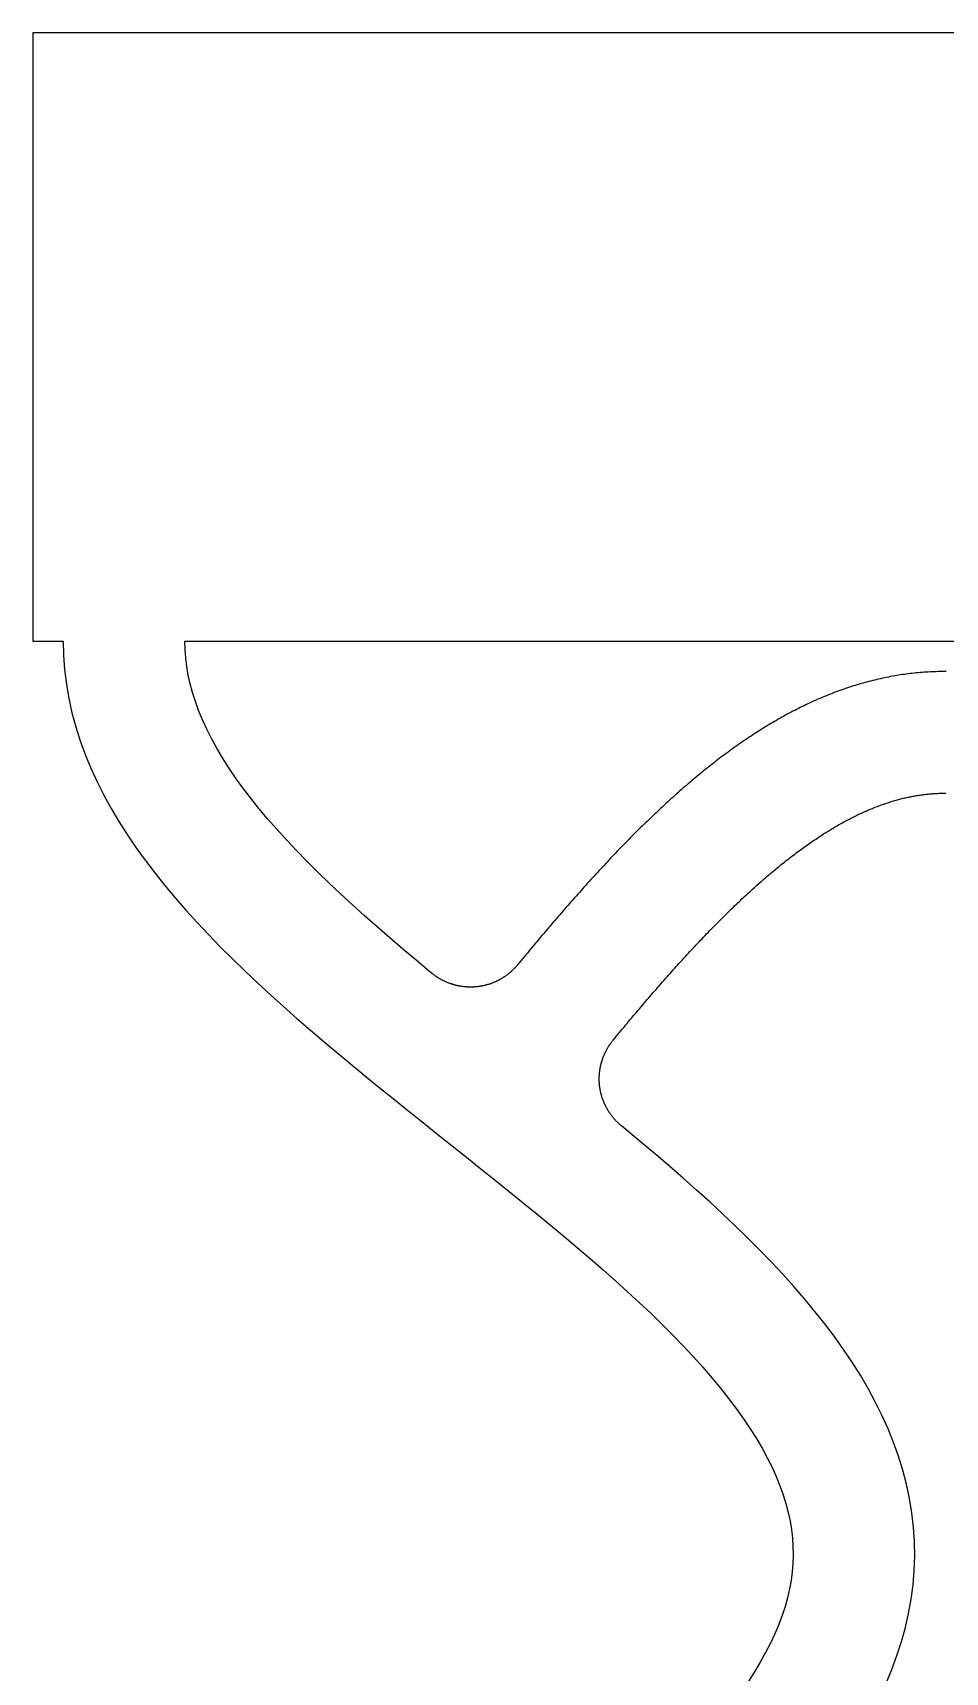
# Model space of a CAD drawing. Header units: millimetres. Extents: x 0 to 12, y 0 to 22.
# Drawn here: x 0 to 3, y 16.61 to 22 of the extents above; entities that cross this region are included whole.
import ezdxf

# ---------------------------------------------------------------- set-up
doc = ezdxf.new("R2010")
doc.units = ezdxf.units.MM
doc.layers.add('CUT_HOLE', color=3, linetype='Continuous')
doc.layers.add('CUT_OUTER', color=1, linetype='Continuous')

msp = doc.modelspace()

# ---------------------------------------------------------------- linework, layer by layer
at = {"layer": 'CUT_HOLE'}
for points in [[(3.0033, 19.9), (2.9967, 19.9), (2.9901, 19.8999), (2.9836, 19.8999), (2.977, 19.8997), (2.9704, 19.8995), (2.9639, 19.8993), (2.9573, 19.899), (2.9507, 19.8987), (2.9442, 19.8984), (2.9376, 19.898), (2.931, 19.8975), (2.9245, 19.897), (2.9179, 19.8965), (2.9114, 19.8959), (2.9048, 19.8953), (2.8983, 19.8946), (2.8917, 19.8939), (2.8852, 19.8931), (2.8787, 19.8923), (2.8721, 19.8915), (2.8656, 19.8906), (2.8591, 19.8897), (2.8526, 19.8887), (2.846, 19.8877), (2.8395, 19.8866), (2.833, 19.8855), (2.8265, 19.8843), (2.82, 19.8831), (2.8136, 19.8819), (2.8071, 19.8806), (2.8006, 19.8793), (2.7941, 19.8779), (2.7877, 19.8765), (2.7812, 19.8751), (2.7748, 19.8736), (2.7683, 19.872), (2.7619, 19.8705), (2.7555, 19.8688), (2.7491, 19.8672), (2.7426, 19.8655), (2.7362, 19.8637), (2.7298, 19.862), (2.7234, 19.8601), (2.7171, 19.8583), (2.7107, 19.8564), (2.7043, 19.8544), (2.698, 19.8525), (2.6916, 19.8504), (2.6853, 19.8484), (2.6789, 19.8463), (2.6726, 19.8441), (2.6663, 19.842), (2.66, 19.8397), (2.6537, 19.8375), (2.6474, 19.8352), (2.6411, 19.8329), (2.6349, 19.8305), (2.6286, 19.8281), (2.6223, 19.8256), (2.6161, 19.8232), (2.6099, 19.8206), (2.6036, 19.8181), (2.5974, 19.8155), (2.5912, 19.8129), (2.585, 19.8102), (2.5788, 19.8075), (2.5726, 19.8048), (2.5664, 19.802), (2.5603, 19.7992), (2.5541, 19.7964), (2.548, 19.7935), (2.5418, 19.7906), (2.5357, 19.7876), (2.5296, 19.7847), (2.5235, 19.7816), (2.5174, 19.7786), (2.5113, 19.7755), (2.5052, 19.7724), (2.4991, 19.7692), (2.493, 19.7661), (2.487, 19.7629), (2.4809, 19.7596), (2.4749, 19.7563), (2.4689, 19.753), (2.4628, 19.7497), (2.4568, 19.7463), (2.4508, 19.7429), (2.4448, 19.7394), (2.4388, 19.736), (2.4328, 19.7325), (2.4269, 19.7289), (2.4209, 19.7254), (2.415, 19.7218), (2.409, 19.7181), (2.4031, 19.7145), (2.3971, 19.7108), (2.3912, 19.7071), (2.3853, 19.7033), (2.3794, 19.6995), (2.3735, 19.6957), (2.3676, 19.6919), (2.3617, 19.688), (2.3558, 19.6841), (2.35, 19.6802), (2.3441, 19.6763), (2.3382, 19.6723), (2.3324, 19.6683), (2.3266, 19.6642), (2.3207, 19.6602), (2.3149, 19.6561), (2.3091, 19.6519), (2.3033, 19.6478), (2.2975, 19.6436), (2.2917, 19.6394), (2.2859, 19.6352), (2.2801, 19.6309), (2.2743, 19.6266), (2.2686, 19.6223), (2.2628, 19.618), (2.2571, 19.6136), (2.2513, 19.6092), (2.2456, 19.6048), (2.2398, 19.6003), (2.2341, 19.5959), (2.2284, 19.5914), (2.2227, 19.5868), (2.2169, 19.5823), (2.2112, 19.5777), (2.2055, 19.5731), (2.1999, 19.5685), (2.1942, 19.5639), (2.1885, 19.5592), (2.1828, 19.5545), (2.1771, 19.5498), (2.1715, 19.545), (2.1658, 19.5403), (2.1602, 19.5355), (2.1545, 19.5306), (2.1489, 19.5258), (2.1433, 19.5209), (2.1376, 19.516), (2.132, 19.5111), (2.1264, 19.5062), (2.1208, 19.5012), (2.1152, 19.4963), (2.1096, 19.4913), (2.104, 19.4862), (2.0984, 19.4812), (2.0928, 19.4761), (2.0872, 19.471), (2.0816, 19.4659), (2.076, 19.4608), (2.0705, 19.4556), (2.0649, 19.4505), (2.0594, 19.4453), (2.0538, 19.44), (2.0482, 19.4348), (2.0427, 19.4295), (2.0372, 19.4243), (2.0316, 19.419), (2.0261, 19.4136), (2.0206, 19.4083), (2.015, 19.4029), (2.0095, 19.3975), (2.004, 19.3921), (1.9985, 19.3867), (1.993, 19.3813), (1.9875, 19.3758), (1.982, 19.3703), (1.9765, 19.3648), (1.971, 19.3593), (1.9655, 19.3538), (1.96, 19.3482), (1.9545, 19.3427), (1.9491, 19.3371), (1.9436, 19.3315), (1.9381, 19.3258), (1.9327, 19.3202), (1.9272, 19.3145), (1.9217, 19.3089), (1.9163, 19.3032), (1.9108, 19.2974), (1.9054, 19.2917), (1.8999, 19.286), (1.8945, 19.2802), (1.8891, 19.2744), (1.8836, 19.2686), (1.8782, 19.2628), (1.8728, 19.257), (1.8673, 19.2511), (1.8619, 19.2453), (1.8565, 19.2394), (1.8511, 19.2335), (1.8457, 19.2276), (1.8403, 19.2217), (1.8348, 19.2158), (1.8294, 19.2098), (1.824, 19.2038), (1.8186, 19.1979), (1.8132, 19.1919), (1.8079, 19.1859), (1.8025, 19.1798), (1.7971, 19.1738), (1.7917, 19.1678), (1.7863, 19.1617), (1.7809, 19.1556), (1.7756, 19.1495), (1.7702, 19.1434), (1.7648, 19.1373), (1.7595, 19.1312), (1.7541, 19.1251), (1.7487, 19.1189), (1.7434, 19.1128), (1.738, 19.1066), (1.7327, 19.1004), (1.7273, 19.0942), (1.722, 19.088), (1.7166, 19.0818), (1.7113, 19.0755), (1.7059, 19.0693), (1.7006, 19.0631), (1.6952, 19.0568), (1.6899, 19.0505), (1.6846, 19.0442), (1.6792, 19.038), (1.6739, 19.0316), (1.6686, 19.0253), (1.6633, 19.019), (1.658, 19.0127), (1.6526, 19.0064), (1.6473, 19), (1.642, 18.9937), (1.6367, 18.9873), (1.6314, 18.9809), (1.6261, 18.9745), (1.6208, 18.9681), (1.6155, 18.9618), (1.6102, 18.9553), (1.6049, 18.9489), (1.5996, 18.9425), (1.5996, 18.9425), (1.5996, 18.9425), (1.5996, 18.9425), (1.5996, 18.9425), (1.5995, 18.9425), (1.5995, 18.9425), (1.5995, 18.9425), (1.5995, 18.9424), (1.5995, 18.9424), (1.5995, 18.9424), (1.5995, 18.9424), (1.5995, 18.9424), (1.5994, 18.9424), (1.5994, 18.9424), (1.5994, 18.9423), (1.5994, 18.9423), (1.5994, 18.9423), (1.5994, 18.9423), (1.5994, 18.9423), (1.5994, 18.9423), (1.5993, 18.9423), (1.5993, 18.9422), (1.5993, 18.9422), (1.5993, 18.9422), (1.5993, 18.9422), (1.5993, 18.9422), (1.5993, 18.9422), (1.5993, 18.9421), (1.5992, 18.9421), (1.5992, 18.9421), (1.5992, 18.9421), (1.5992, 18.9421), (1.5992, 18.9421), (1.5992, 18.9421), (1.5992, 18.942), (1.5992, 18.942), (1.5991, 18.942), (1.5991, 18.942), (1.5991, 18.942), (1.5991, 18.942), (1.5991, 18.942), (1.5991, 18.9419), (1.5991, 18.9419), (1.5991, 18.9419), (1.599, 18.9419), (1.599, 18.9419), (1.599, 18.9419), (1.599, 18.9418), (1.599, 18.9418), (1.599, 18.9418), (1.599, 18.9418), (1.599, 18.9418), (1.5989, 18.9418), (1.5989, 18.9418), (1.5989, 18.9417), (1.5989, 18.9417), (1.5989, 18.9417), (1.5989, 18.9417), (1.5989, 18.9417), (1.5989, 18.9417), (1.5988, 18.9417), (1.5988, 18.9416), (1.5988, 18.9416), (1.5988, 18.9416), (1.5988, 18.9416), (1.5988, 18.9416), (1.5988, 18.9416), (1.5988, 18.9415), (1.5988, 18.9415), (1.5987, 18.9415), (1.5987, 18.9415), (1.5987, 18.9415), (1.5987, 18.9415), (1.5987, 18.9415), (1.5987, 18.9414), (1.5987, 18.9414), (1.5987, 18.9414), (1.5986, 18.9414), (1.5986, 18.9414), (1.5986, 18.9414), (1.5986, 18.9413), (1.5986, 18.9413), (1.5986, 18.9413), (1.5986, 18.9413), (1.5986, 18.9413), (1.5985, 18.9413), (1.5985, 18.9413), (1.5985, 18.9412), (1.5985, 18.9412), (1.5985, 18.9412), (1.5985, 18.9412), (1.5985, 18.9412), (1.5985, 18.9412), (1.5984, 18.9412), (1.5984, 18.9411), (1.5984, 18.9411), (1.5984, 18.9411), (1.5984, 18.9411), (1.5984, 18.9411), (1.5984, 18.9411), (1.5984, 18.941), (1.5983, 18.941), (1.5983, 18.941), (1.5983, 18.941), (1.5983, 18.941), (1.5983, 18.941), (1.5983, 18.941), (1.5983, 18.9409), (1.5983, 18.9409), (1.5982, 18.9409), (1.5982, 18.9409), (1.5982, 18.9409), (1.5982, 18.9409), (1.5982, 18.9409), (1.5982, 18.9408), (1.5982, 18.9408), (1.5982, 18.9408), (1.5981, 18.9408), (1.5981, 18.9408), (1.5981, 18.9408), (1.5981, 18.9407), (1.5981, 18.9407), (1.5981, 18.9407), (1.5981, 18.9407), (1.5981, 18.9407), (1.598, 18.9407), (1.598, 18.9407), (1.598, 18.9406), (1.598, 18.9406), (1.598, 18.9406), (1.598, 18.9406), (1.598, 18.9406), (1.598, 18.9406), (1.5979, 18.9406), (1.5979, 18.9405), (1.5979, 18.9405), (1.5979, 18.9405), (1.5979, 18.9405), (1.5979, 18.9405), (1.5979, 18.9405), (1.5979, 18.9404), (1.5978, 18.9404), (1.5978, 18.9404), (1.5978, 18.9404), (1.5978, 18.9404), (1.5978, 18.9404), (1.5978, 18.9404), (1.5978, 18.9403), (1.5978, 18.9403), (1.5977, 18.9403), (1.5977, 18.9403), (1.5977, 18.9403), (1.5977, 18.9403), (1.5977, 18.9403), (1.5977, 18.9402), (1.5977, 18.9402), (1.5977, 18.9402), (1.5976, 18.9402), (1.5976, 18.9402), (1.5976, 18.9402), (1.5976, 18.9401), (1.5976, 18.9401), (1.5976, 18.9401), (1.5976, 18.9401), (1.5976, 18.9401), (1.5975, 18.9401), (1.5975, 18.9401), (1.5975, 18.94), (1.5975, 18.94), (1.5975, 18.94), (1.5975, 18.94), (1.5975, 18.94), (1.5975, 18.94), (1.5974, 18.94), (1.5974, 18.9399), (1.5974, 18.9399), (1.5974, 18.9399), (1.5974, 18.9399), (1.5974, 18.9399), (1.5974, 18.9399), (1.5974, 18.9398), (1.5974, 18.9398), (1.5973, 18.9398), (1.5973, 18.9398), (1.5973, 18.9398), (1.5973, 18.9398), (1.5973, 18.9398), (1.5973, 18.9397), (1.5973, 18.9397), (1.5973, 18.9397), (1.5972, 18.9397), (1.5972, 18.9397), (1.5972, 18.9397), (1.5972, 18.9397), (1.5972, 18.9396), (1.5972, 18.9396), (1.5972, 18.9396), (1.5972, 18.9396), (1.5971, 18.9396), (1.5971, 18.9396), (1.5971, 18.9395), (1.5971, 18.9395), (1.5971, 18.9395), (1.5971, 18.9395), (1.5971, 18.9395), (1.5971, 18.9395), (1.597, 18.9395), (1.597, 18.9394), (1.597, 18.9394), (1.597, 18.9394), (1.597, 18.9394), (1.597, 18.9394), (1.597, 18.9394), (1.597, 18.9394), (1.5969, 18.9393), (1.5969, 18.9393), (1.5969, 18.9393), (1.5969, 18.9393), (1.5969, 18.9393), (1.5969, 18.9393), (1.5969, 18.9392), (1.5969, 18.9392), (1.5968, 18.9392), (1.5968, 18.9392), (1.5968, 18.9392), (1.5968, 18.9392), (1.5968, 18.9392), (1.5968, 18.9391), (1.5968, 18.9391), (1.5968, 18.9391), (1.5967, 18.9391), (1.5967, 18.9391), (1.5967, 18.9391), (1.5967, 18.9391), (1.5967, 18.939), (1.5967, 18.939), (1.5967, 18.939), (1.5967, 18.939), (1.5966, 18.939), (1.5966, 18.939), (1.5966, 18.9389), (1.5966, 18.9389), (1.5966, 18.9389), (1.5966, 18.9389), (1.5966, 18.9389), (1.5966, 18.9389), (1.5965, 18.9389), (1.5965, 18.9388), (1.5965, 18.9388), (1.5965, 18.9388), (1.5965, 18.9388), (1.5965, 18.9388), (1.5965, 18.9388), (1.5965, 18.9387), (1.5964, 18.9387), (1.5964, 18.9387), (1.5964, 18.9387), (1.5964, 18.9387), (1.5964, 18.9387), (1.5964, 18.9387), (1.5964, 18.9386), (1.5964, 18.9386), (1.5963, 18.9386), (1.5963, 18.9386), (1.5963, 18.9386), (1.5963, 18.9386), (1.5963, 18.9386), (1.5963, 18.9385), (1.5963, 18.9385), (1.5963, 18.9385), (1.5962, 18.9385), (1.5962, 18.9385), (1.5962, 18.9385), (1.5962, 18.9384), (1.5962, 18.9384), (1.5962, 18.9384), (1.5962, 18.9384), (1.5962, 18.9384), (1.5961, 18.9384), (1.5961, 18.9384), (1.5961, 18.9383), (1.5961, 18.9383), (1.5961, 18.9383), (1.5961, 18.9383), (1.5961, 18.9383), (1.5961, 18.9383), (1.596, 18.9383), (1.596, 18.9382), (1.596, 18.9382), (1.596, 18.9382), (1.596, 18.9382), (1.596, 18.9382), (1.596, 18.9382), (1.596, 18.9381), (1.596, 18.9381), (1.5959, 18.9381), (1.5959, 18.9381), (1.5959, 18.9381), (1.5959, 18.9381), (1.5959, 18.9381), (1.5959, 18.938), (1.5959, 18.938), (1.5959, 18.938), (1.5958, 18.938), (1.5958, 18.938), (1.5958, 18.938), (1.5958, 18.938), (1.5958, 18.9379), (1.5958, 18.9379), (1.5958, 18.9379), (1.5958, 18.9379), (1.5957, 18.9379), (1.5957, 18.9379), (1.5957, 18.9378), (1.5957, 18.9378), (1.5957, 18.9378), (1.5957, 18.9378), (1.5957, 18.9378), (1.5957, 18.9378), (1.5956, 18.9378), (1.5956, 18.9377), (1.5956, 18.9377), (1.5956, 18.9377), (1.5956, 18.9377), (1.5956, 18.9377), (1.5956, 18.9377), (1.5956, 18.9377), (1.5955, 18.9376), (1.5955, 18.9376), (1.5955, 18.9376), (1.5955, 18.9376), (1.5955, 18.9376), (1.5955, 18.9376), (1.5955, 18.9375), (1.5955, 18.9375), (1.5954, 18.9375), (1.5954, 18.9375), (1.5954, 18.9375), (1.5954, 18.9375), (1.5954, 18.9375), (1.5954, 18.9374), (1.5954, 18.9374), (1.5954, 18.9374), (1.5953, 18.9374), (1.5953, 18.9374), (1.5953, 18.9374), (1.5953, 18.9374), (1.5953, 18.9373), (1.5953, 18.9373), (1.5953, 18.9373), (1.5953, 18.9373), (1.5952, 18.9373), (1.5952, 18.9373), (1.5952, 18.9372), (1.5952, 18.9372), (1.5952, 18.9372), (1.5952, 18.9372), (1.5952, 18.9372), (1.5952, 18.9372), (1.5951, 18.9372), (1.5951, 18.9371), (1.5951, 18.9371), (1.5951, 18.9371), (1.5951, 18.9371), (1.5951, 18.9371), (1.5951, 18.9371), (1.5951, 18.9371), (1.595, 18.937), (1.595, 18.937), (1.595, 18.937), (1.595, 18.937), (1.595, 18.937), (1.595, 18.937), (1.595, 18.9369), (1.595, 18.9369), (1.5949, 18.9369), (1.5949, 18.9369), (1.5949, 18.9369), (1.5949, 18.9369), (1.5949, 18.9369), (1.5949, 18.9368), (1.5949, 18.9368), (1.5949, 18.9368), (1.5948, 18.9368), (1.5948, 18.9368), (1.5948, 18.9368), (1.5948, 18.9367), (1.5948, 18.9367), (1.5948, 18.9367), (1.5948, 18.9367), (1.5948, 18.9367), (1.5947, 18.9367), (1.5947, 18.9367), (1.5947, 18.9366), (1.5947, 18.9366), (1.5947, 18.9366), (1.5947, 18.9366), (1.5947, 18.9366), (1.5947, 18.9366), (1.5947, 18.9366), (1.5946, 18.9365), (1.5946, 18.9365), (1.5946, 18.9365), (1.5946, 18.9365), (1.5946, 18.9365), (1.5946, 18.9365), (1.5946, 18.9364), (1.5946, 18.9364), (1.5945, 18.9364), (1.5945, 18.9364), (1.5945, 18.9364), (1.5945, 18.9364), (1.5945, 18.9364), (1.5945, 18.9363), (1.5945, 18.9363), (1.5945, 18.9363), (1.5944, 18.9363), (1.5944, 18.9363), (1.5944, 18.9363), (1.5944, 18.9363), (1.5944, 18.9362), (1.5944, 18.9362), (1.5944, 18.9362), (1.5944, 18.9362), (1.5943, 18.9362), (1.5943, 18.9362), (1.5943, 18.9361), (1.5943, 18.9361), (1.5943, 18.9361), (1.5943, 18.9361), (1.5943, 18.9361), (1.5943, 18.9361), (1.5942, 18.9361), (1.5942, 18.936), (1.5942, 18.936), (1.5942, 18.936), (1.5942, 18.936), (1.5942, 18.936), (1.5942, 18.936), (1.5942, 18.936), (1.5941, 18.9359), (1.5941, 18.9359), (1.5941, 18.9359), (1.5941, 18.9359), (1.5941, 18.9359), (1.5941, 18.9359), (1.5941, 18.9358), (1.5941, 18.9358), (1.594, 18.9358), (1.594, 18.9358), (1.594, 18.9358), (1.594, 18.9358), (1.594, 18.9358), (1.594, 18.9357), (1.594, 18.9357), (1.594, 18.9357), (1.5939, 18.9357), (1.5939, 18.9357), (1.5939, 18.9357), (1.5939, 18.9357), (1.5939, 18.9356), (1.5939, 18.9356), (1.5939, 18.9356), (1.5939, 18.9356), (1.5938, 18.9356), (1.5938, 18.9356), (1.5938, 18.9355), (1.5938, 18.9355), (1.5938, 18.9355), (1.5938, 18.9355), (1.5938, 18.9355), (1.5938, 18.9355), (1.5937, 18.9355), (1.5937, 18.9354), (1.5937, 18.9354), (1.5937, 18.9354), (1.5937, 18.9354), (1.5937, 18.9354), (1.5937, 18.9354), (1.5937, 18.9354), (1.5936, 18.9353), (1.5936, 18.9353), (1.5936, 18.9353), (1.5936, 18.9353), (1.5925, 18.934), (1.5914, 18.9326), (1.5902, 18.9313), (1.5891, 18.93), (1.5879, 18.9287), (1.5867, 18.9274), (1.5855, 18.9261), (1.5843, 18.9248), (1.5831, 18.9235), (1.5819, 18.9223), (1.5807, 18.921), (1.5794, 18.9198), (1.5782, 18.9186), (1.5769, 18.9173), (1.5756, 18.9161), (1.5743, 18.915), (1.573, 18.9138), (1.5717, 18.9126), (1.5704, 18.9114), (1.5691, 18.9103), (1.5677, 18.9092), (1.5664, 18.908), (1.565, 18.9069), (1.5636, 18.9058), (1.5622, 18.9048), (1.5609, 18.9037), (1.5595, 18.9026), (1.5581, 18.9016), (1.5566, 18.9005), (1.5552, 18.8995), (1.5538, 18.8985), (1.5523, 18.8975), (1.5509, 18.8965), (1.5494, 18.8955), (1.5479, 18.8946), (1.5465, 18.8936), (1.545, 18.8927), (1.5435, 18.8918), (1.542, 18.8909), (1.5405, 18.89), (1.539, 18.8891), (1.5374, 18.8882), (1.5359, 18.8874), (1.5344, 18.8865), (1.5328, 18.8857), (1.5313, 18.8849), (1.5297, 18.8841), (1.5281, 18.8833), (1.5265, 18.8825), (1.525, 18.8818), (1.5234, 18.881), (1.5218, 18.8803), (1.5202, 18.8796), (1.5186, 18.8789), (1.5169, 18.8782), (1.5153, 18.8775), (1.5137, 18.8768), (1.5121, 18.8762), (1.5104, 18.8755), (1.5088, 18.8749), (1.5071, 18.8743), (1.5055, 18.8737), (1.5038, 18.8732), (1.5022, 18.8726), (1.5005, 18.8721), (1.4988, 18.8715), (1.4971, 18.871), (1.4955, 18.8705), (1.4938, 18.87), (1.4921, 18.8696), (1.4904, 18.8691), (1.4887, 18.8687), (1.487, 18.8682), (1.4853, 18.8678), (1.4836, 18.8674), (1.4818, 18.867), (1.4801, 18.8667), (1.4784, 18.8663), (1.4767, 18.866), (1.475, 18.8657), (1.4732, 18.8654), (1.4715, 18.8651), (1.4698, 18.8648), (1.468, 18.8645), (1.4663, 18.8643), (1.4645, 18.8641), (1.4628, 18.8638), (1.4611, 18.8636), (1.4593, 18.8635), (1.4576, 18.8633), (1.4558, 18.8631), (1.4541, 18.863), (1.4523, 18.8629), (1.4506, 18.8628), (1.4488, 18.8627), (1.4471, 18.8626), (1.4453, 18.8625), (1.4435, 18.8625), (1.4418, 18.8625), (1.44, 18.8625), (1.4383, 18.8625), (1.4365, 18.8625), (1.4348, 18.8625), (1.433, 18.8625), (1.4313, 18.8626), (1.4295, 18.8627), (1.4277, 18.8628), (1.426, 18.8629), (1.4242, 18.863), (1.4225, 18.8632), (1.4207, 18.8633), (1.419, 18.8635), (1.4172, 18.8637), (1.4155, 18.8639), (1.4138, 18.8641), (1.412, 18.8643), (1.4103, 18.8646), (1.4085, 18.8648), (1.4068, 18.8651), (1.4051, 18.8654), (1.4034, 18.8657), (1.4016, 18.866), (1.3999, 18.8664), (1.3982, 18.8667), (1.3965, 18.8671), (1.3948, 18.8675), (1.393, 18.8679), (1.3913, 18.8683), (1.3896, 18.8687), (1.3879, 18.8691), (1.3862, 18.8696), (1.3845, 18.8701), (1.3829, 18.8706), (1.3812, 18.8711), (1.3795, 18.8716), (1.3778, 18.8721), (1.3762, 18.8727), (1.3745, 18.8732), (1.3728, 18.8738), (1.3712, 18.8744), (1.3695, 18.875), (1.3679, 18.8756), (1.3662, 18.8762), (1.3646, 18.8769), (1.363, 18.8776), (1.3614, 18.8782), (1.3598, 18.8789), (1.3581, 18.8796), (1.3565, 18.8803), (1.355, 18.8811), (1.3534, 18.8818), (1.3518, 18.8826), (1.3502, 18.8834), (1.3486, 18.8842), (1.3471, 18.885), (1.3455, 18.8858), (1.344, 18.8866), (1.3424, 18.8874), (1.3409, 18.8883), (1.3394, 18.8892), (1.3379, 18.8901), (1.3363, 18.8909), (1.3348, 18.8919), (1.3333, 18.8928), (1.3319, 18.8937), (1.3304, 18.8947), (1.3289, 18.8956), (1.3275, 18.8966), (1.326, 18.8976), (1.3246, 18.8986), (1.3231, 18.8996), (1.3217, 18.9006), (1.3203, 18.9017), (1.3189, 18.9027), (1.3175, 18.9038), (1.3161, 18.9049), (1.3147, 18.9059), (1.3144, 18.9062), (1.3048, 18.9141), (1.2605, 18.9509), (1.2168, 18.9877), (1.174, 19.0243), (1.1319, 19.0607), (1.0908, 19.0971), (1.0507, 19.1332), (1.0116, 19.1693), (0.9735, 19.2051), (0.9367, 19.2408), (0.9011, 19.2763), (0.8668, 19.3116), (0.8338, 19.3466), (0.8023, 19.3814), (0.7721, 19.4159), (0.7435, 19.4502), (0.7164, 19.4841), (0.6909, 19.5177), (0.6669, 19.551), (0.6446, 19.5838), (0.624, 19.6163), (0.605, 19.6483), (0.5876, 19.6799), (0.5719, 19.711), (0.5578, 19.7417), (0.5454, 19.7719), (0.5345, 19.8016), (0.5252, 19.8309), (0.5174, 19.8598), (0.5111, 19.8883), (0.5062, 19.9165), (0.5027, 19.9445), (0.5007, 19.9723), (0.5, 20), (5.5, 20)], [(2.8056, 16.5744), (2.8245, 16.6193), (2.8414, 16.6647), (2.8563, 16.7105), (2.8691, 16.7567), (2.8798, 16.8032), (2.8883, 16.8501), (2.8945, 16.8973), (2.8984, 16.9446), (2.9, 16.9921), (2.8992, 17.0395), (2.8961, 17.0869), (2.8906, 17.1342), (2.8829, 17.1812), (2.8729, 17.2279), (2.8608, 17.2742), (2.8466, 17.3201), (2.8303, 17.3656), (2.8121, 17.4106), (2.792, 17.4552), (2.7701, 17.4993), (2.7464, 17.543), (2.7211, 17.5862), (2.6942, 17.6289), (2.6657, 17.6713), (2.6358, 17.7133), (2.6045, 17.7549), (2.5718, 17.7961), (2.5378, 17.8371), (2.5025, 17.8778), (2.4661, 17.9182), (2.4285, 17.9583), (2.3899, 17.9983), (2.3503, 18.038), (2.3097, 18.0775), (2.2682, 18.1168), (2.2258, 18.156), (2.1827, 18.195), (2.1389, 18.2338), (2.0944, 18.2725), (2.0493, 18.3111), (2.0037, 18.3495), (1.9577, 18.3879), (1.9353, 18.4063), (1.9353, 18.4064), (1.934, 18.4075), (1.9326, 18.4086), (1.9313, 18.4098), (1.93, 18.4109), (1.9287, 18.4121), (1.9274, 18.4133), (1.9261, 18.4145), (1.9248, 18.4157), (1.9235, 18.4169), (1.9223, 18.4181), (1.921, 18.4193), (1.9198, 18.4206), (1.9186, 18.4218), (1.9173, 18.4231), (1.9161, 18.4244), (1.915, 18.4257), (1.9138, 18.427), (1.9126, 18.4283), (1.9114, 18.4296), (1.9103, 18.4309), (1.9092, 18.4323), (1.908, 18.4336), (1.9069, 18.435), (1.9058, 18.4364), (1.9048, 18.4378), (1.9037, 18.4391), (1.9026, 18.4405), (1.9016, 18.4419), (1.9005, 18.4434), (1.8995, 18.4448), (1.8985, 18.4462), (1.8975, 18.4477), (1.8965, 18.4491), (1.8955, 18.4506), (1.8946, 18.4521), (1.8936, 18.4535), (1.8927, 18.455), (1.8918, 18.4565), (1.8909, 18.458), (1.89, 18.4595), (1.8891, 18.461), (1.8882, 18.4626), (1.8874, 18.4641), (1.8865, 18.4656), (1.8857, 18.4672), (1.8849, 18.4687), (1.8841, 18.4703), (1.8833, 18.4719), (1.8825, 18.4735), (1.8818, 18.475), (1.881, 18.4766), (1.8803, 18.4782), (1.8796, 18.4798), (1.8789, 18.4814), (1.8782, 18.4831), (1.8775, 18.4847), (1.8768, 18.4863), (1.8762, 18.4879), (1.8755, 18.4896), (1.8749, 18.4912), (1.8743, 18.4929), (1.8737, 18.4945), (1.8732, 18.4962), (1.8726, 18.4978), (1.8721, 18.4995), (1.8715, 18.5012), (1.871, 18.5029), (1.8705, 18.5045), (1.87, 18.5062), (1.8696, 18.5079), (1.8691, 18.5096), (1.8687, 18.5113), (1.8682, 18.513), (1.8678, 18.5147), (1.8674, 18.5164), (1.867, 18.5182), (1.8667, 18.5199), (1.8663, 18.5216), (1.866, 18.5233), (1.8657, 18.525), (1.8654, 18.5268), (1.8651, 18.5285), (1.8648, 18.5302), (1.8645, 18.532), (1.8643, 18.5337), (1.8641, 18.5355), (1.8638, 18.5372), (1.8636, 18.5389), (1.8635, 18.5407), (1.8633, 18.5424), (1.8631, 18.5442), (1.863, 18.5459), (1.8629, 18.5477), (1.8628, 18.5494), (1.8627, 18.5512), (1.8626, 18.5529), (1.8625, 18.5547), (1.8625, 18.5565), (1.8625, 18.5582), (1.8625, 18.56), (1.8625, 18.5617), (1.8625, 18.5635), (1.8625, 18.5652), (1.8625, 18.567), (1.8626, 18.5687), (1.8627, 18.5705), (1.8628, 18.5723), (1.8629, 18.574), (1.863, 18.5758), (1.8632, 18.5775), (1.8633, 18.5793), (1.8635, 18.581), (1.8637, 18.5828), (1.8639, 18.5845), (1.8641, 18.5862), (1.8643, 18.588), (1.8646, 18.5897), (1.8648, 18.5915), (1.8651, 18.5932), (1.8654, 18.5949), (1.8657, 18.5966), (1.866, 18.5984), (1.8664, 18.6001), (1.8667, 18.6018), (1.8671, 18.6035), (1.8675, 18.6052), (1.8679, 18.607), (1.8683, 18.6087), (1.8687, 18.6104), (1.8691, 18.6121), (1.8696, 18.6138), (1.8701, 18.6155), (1.8706, 18.6171), (1.8711, 18.6188), (1.8716, 18.6205), (1.8721, 18.6222), (1.8727, 18.6238), (1.8732, 18.6255), (1.8738, 18.6272), (1.8744, 18.6288), (1.875, 18.6305), (1.8756, 18.6321), (1.8762, 18.6338), (1.8769, 18.6354), (1.8776, 18.637), (1.8782, 18.6386), (1.8789, 18.6402), (1.8796, 18.6419), (1.8803, 18.6435), (1.8811, 18.645), (1.8818, 18.6466), (1.8826, 18.6482), (1.8834, 18.6498), (1.8842, 18.6514), (1.885, 18.6529), (1.8858, 18.6545), (1.8866, 18.656), (1.8874, 18.6576), (1.8883, 18.6591), (1.8892, 18.6606), (1.8901, 18.6621), (1.8909, 18.6637), (1.8919, 18.6652), (1.8928, 18.6667), (1.8937, 18.6681), (1.8947, 18.6696), (1.8956, 18.6711), (1.8966, 18.6725), (1.8976, 18.674), (1.8986, 18.6754), (1.8996, 18.6769), (1.9006, 18.6783), (1.9017, 18.6797), (1.9027, 18.6811), (1.9038, 18.6825), (1.9049, 18.6839), (1.9059, 18.6853), (1.907, 18.6867), (1.9082, 18.688), (1.9133, 18.6942), (1.9184, 18.7004), (1.9235, 18.7066), (1.9286, 18.7127), (1.9337, 18.7188), (1.9388, 18.725), (1.9439, 18.7311), (1.949, 18.7372), (1.9541, 18.7433), (1.9592, 18.7494), (1.9642, 18.7554), (1.9693, 18.7615), (1.9744, 18.7675), (1.9795, 18.7735), (1.9846, 18.7795), (1.9896, 18.7855), (1.9947, 18.7915), (1.9998, 18.7975), (2.0049, 18.8034), (2.0099, 18.8093), (2.015, 18.8153), (2.0201, 18.8212), (2.0251, 18.827), (2.0302, 18.8329), (2.0352, 18.8388), (2.0403, 18.8446), (2.0453, 18.8504), (2.0504, 18.8562), (2.0554, 18.862), (2.0605, 18.8678), (2.0655, 18.8735), (2.0705, 18.8793), (2.0756, 18.885), (2.0806, 18.8907), (2.0856, 18.8963), (2.0906, 18.902), (2.0957, 18.9076), (2.1007, 18.9133), (2.1057, 18.9189), (2.1107, 18.9245), (2.1157, 18.93), (2.1207, 18.9356), (2.1257, 18.9411), (2.1308, 18.9466), (2.1357, 18.9521), (2.1407, 18.9576), (2.1457, 18.963), (2.1507, 18.9684), (2.1557, 18.9738), (2.1607, 18.9792), (2.1657, 18.9846), (2.1707, 18.9899), (2.1756, 18.9953), (2.1806, 19.0006), (2.1856, 19.0058), (2.1905, 19.0111), (2.1955, 19.0163), (2.2005, 19.0216), (2.2054, 19.0268), (2.2104, 19.0319), (2.2153, 19.0371), (2.2203, 19.0422), (2.2252, 19.0473), (2.2301, 19.0524), (2.2351, 19.0574), (2.24, 19.0625), (2.2449, 19.0675), (2.2498, 19.0725), (2.2548, 19.0774), (2.2597, 19.0823), (2.2646, 19.0873), (2.2695, 19.0921), (2.2744, 19.097), (2.2793, 19.1018), (2.2842, 19.1067), (2.2891, 19.1115), (2.294, 19.1162), (2.2988, 19.121), (2.3037, 19.1257), (2.3086, 19.1304), (2.3135, 19.135), (2.3183, 19.1397), (2.3232, 19.1443), (2.328, 19.1488), (2.3329, 19.1534), (2.3377, 19.1579), (2.3426, 19.1624), (2.3474, 19.1669), (2.3523, 19.1714), (2.3571, 19.1758), (2.3619, 19.1802), (2.3667, 19.1846), (2.3715, 19.1889), (2.3763, 19.1932), (2.3811, 19.1975), (2.3859, 19.2018), (2.3907, 19.206), (2.3955, 19.2102), (2.4003, 19.2144), (2.4051, 19.2185), (2.4099, 19.2226), (2.4146, 19.2267), (2.4194, 19.2308), (2.4241, 19.2348), (2.4289, 19.2388), (2.4336, 19.2428), (2.4384, 19.2468), (2.4431, 19.2507), (2.4478, 19.2546), (2.4525, 19.2584), (2.4573, 19.2623), (2.462, 19.2661), (2.4667, 19.2698), (2.4714, 19.2736), (2.4761, 19.2773), (2.4807, 19.281), (2.4854, 19.2846), (2.4901, 19.2882), (2.4948, 19.2918), (2.4994, 19.2954), (2.5041, 19.2989), (2.5087, 19.3024), (2.5133, 19.3059), (2.518, 19.3093), (2.5226, 19.3127), (2.5272, 19.3161), (2.5318, 19.3194), (2.5364, 19.3228), (2.541, 19.326), (2.5456, 19.3293), (2.5502, 19.3325), (2.5548, 19.3357), (2.5593, 19.3389), (2.5639, 19.342), (2.5685, 19.3451), (2.573, 19.3482), (2.5775, 19.3512), (2.5821, 19.3542), (2.5866, 19.3572), (2.5911, 19.3601), (2.5956, 19.363), (2.6001, 19.3659), (2.6046, 19.3687), (2.6091, 19.3716), (2.6136, 19.3743), (2.618, 19.3771), (2.6225, 19.3798), (2.6269, 19.3825), (2.6314, 19.3852), (2.6358, 19.3878), (2.6402, 19.3904), (2.6446, 19.3929), (2.6491, 19.3955), (2.6534, 19.398), (2.6578, 19.4004), (2.6622, 19.4029), (2.6666, 19.4053), (2.671, 19.4076), (2.6753, 19.41), (2.6797, 19.4123), (2.684, 19.4145), (2.6883, 19.4168), (2.6927, 19.419), (2.697, 19.4212), (2.7013, 19.4233), (2.7056, 19.4254), (2.7098, 19.4275), (2.7141, 19.4296), (2.7184, 19.4316), (2.7227, 19.4336), (2.7269, 19.4356), (2.7311, 19.4375), (2.7354, 19.4394), (2.7396, 19.4413), (2.7438, 19.4431), (2.748, 19.4449), (2.7522, 19.4467), (2.7564, 19.4484), (2.7606, 19.4501), (2.7647, 19.4518), (2.7689, 19.4535), (2.7731, 19.4551), (2.7772, 19.4567), (2.7813, 19.4582), (2.7855, 19.4598), (2.7896, 19.4613), (2.7937, 19.4627), (2.7978, 19.4642), (2.8019, 19.4656), (2.8059, 19.467), (2.81, 19.4683), (2.8141, 19.4696), (2.8181, 19.4709), (2.8222, 19.4722), (2.8262, 19.4734), (2.8303, 19.4746), (2.8343, 19.4758), (2.8383, 19.4769), (2.8423, 19.4781), (2.8463, 19.4792), (2.8503, 19.4802), (2.8543, 19.4812), (2.8583, 19.4822), (2.8623, 19.4832), (2.8662, 19.4842), (2.8702, 19.4851), (2.8741, 19.486), (2.8781, 19.4868), (2.882, 19.4877), (2.8859, 19.4885), (2.8899, 19.4892), (2.8938, 19.49), (2.8977, 19.4907), (2.9016, 19.4914), (2.9055, 19.4921), (2.9094, 19.4927), (2.9133, 19.4933), (2.9172, 19.4939), (2.9211, 19.4945), (2.925, 19.495), (2.9288, 19.4955), (2.9327, 19.496), (2.9366, 19.4964), (2.9404, 19.4968), (2.9443, 19.4972), (2.9482, 19.4976), (2.952, 19.4979), (2.9559, 19.4983), (2.9597, 19.4986), (2.9635, 19.4988), (2.9674, 19.4991), (2.9712, 19.4993), (2.9751, 19.4994), (2.9789, 19.4996), (2.9827, 19.4997), (2.9866, 19.4998), (2.9904, 19.4999), (2.9942, 19.5), (2.9981, 19.5), (3.0019, 19.5)]]:
    msp.add_lwpolyline(points, dxfattribs=at)
at = {"layer": 'CUT_OUTER'}
msp.add_lwpolyline([(12, 22), (0, 22), (0, 20), (0.1, 20), (0.1012, 19.9525), (0.1047, 19.9052), (0.1105, 19.858), (0.1186, 19.811), (0.1289, 19.7644), (0.1414, 19.7181), (0.156, 19.6723), (0.1726, 19.6268), (0.1911, 19.5819), (0.2115, 19.5374), (0.2338, 19.4934), (0.2577, 19.4498), (0.2833, 19.4067), (0.3105, 19.364), (0.3392, 19.3217), (0.3693, 19.2798), (0.4009, 19.2382), (0.4338, 19.197), (0.468, 19.1561), (0.5035, 19.1155), (0.5401, 19.0751), (0.5778, 19.035), (0.6166, 18.9951), (0.6564, 18.9554), (0.6972, 18.916), (0.7388, 18.8767), (0.7813, 18.8375), (0.8245, 18.7986), (0.8685, 18.7597), (0.9131, 18.721), (0.9582, 18.6825), (1.0039, 18.6441), (1.05, 18.6057), (1.0575, 18.5996), (1.0575, 18.5996), (1.0616, 18.5962), (1.062, 18.5959), (1.0965, 18.5675), (1.1433, 18.5294), (1.1903, 18.4914), (1.2375, 18.4535), (1.2848, 18.4157), (1.3321, 18.378), (1.3794, 18.3404), (1.4265, 18.3028), (1.4735, 18.2654), (1.5201, 18.2281), (1.5665, 18.1909), (1.6124, 18.1537), (1.6578, 18.1167), (1.7027, 18.0798), (1.7469, 18.0429), (1.7904, 18.0062), (1.8331, 17.9697), (1.875, 17.9332), (1.916, 17.8969), (1.9559, 17.8607), (1.9949, 17.8247), (2.0327, 17.7889), (2.0693, 17.7533), (2.1047, 17.7178), (2.1388, 17.6826), (2.1715, 17.6476), (2.2029, 17.6128), (2.2327, 17.5783), (2.2611, 17.5441), (2.288, 17.5103), (2.3132, 17.4767), (2.3369, 17.4435), (2.3589, 17.4107), (2.3793, 17.3784), (2.398, 17.3464), (2.4151, 17.3149), (2.4306, 17.2838), (2.4444, 17.2532), (2.4566, 17.2231), (2.4672, 17.1934), (2.4762, 17.1642), (2.4838, 17.1354), (2.4898, 17.1069), (2.4945, 17.0788), (2.4977, 17.0509), (2.4995, 17.0231), (2.5, 16.9954), (2.4991, 16.9677), (2.4968, 16.9399), (2.4931, 16.9119), (2.488, 16.8836), (2.4814, 16.855), (2.4734, 16.8261), (2.4638, 16.7967), (2.4527, 16.7669), (2.4399, 16.7366), (2.4256, 16.7059), (2.4096, 16.6747), (2.392, 16.643), (2.3727, 16.6109), (2.3518, 16.5784)], dxfattribs=at)

doc.saveas('drawing.dxf')
